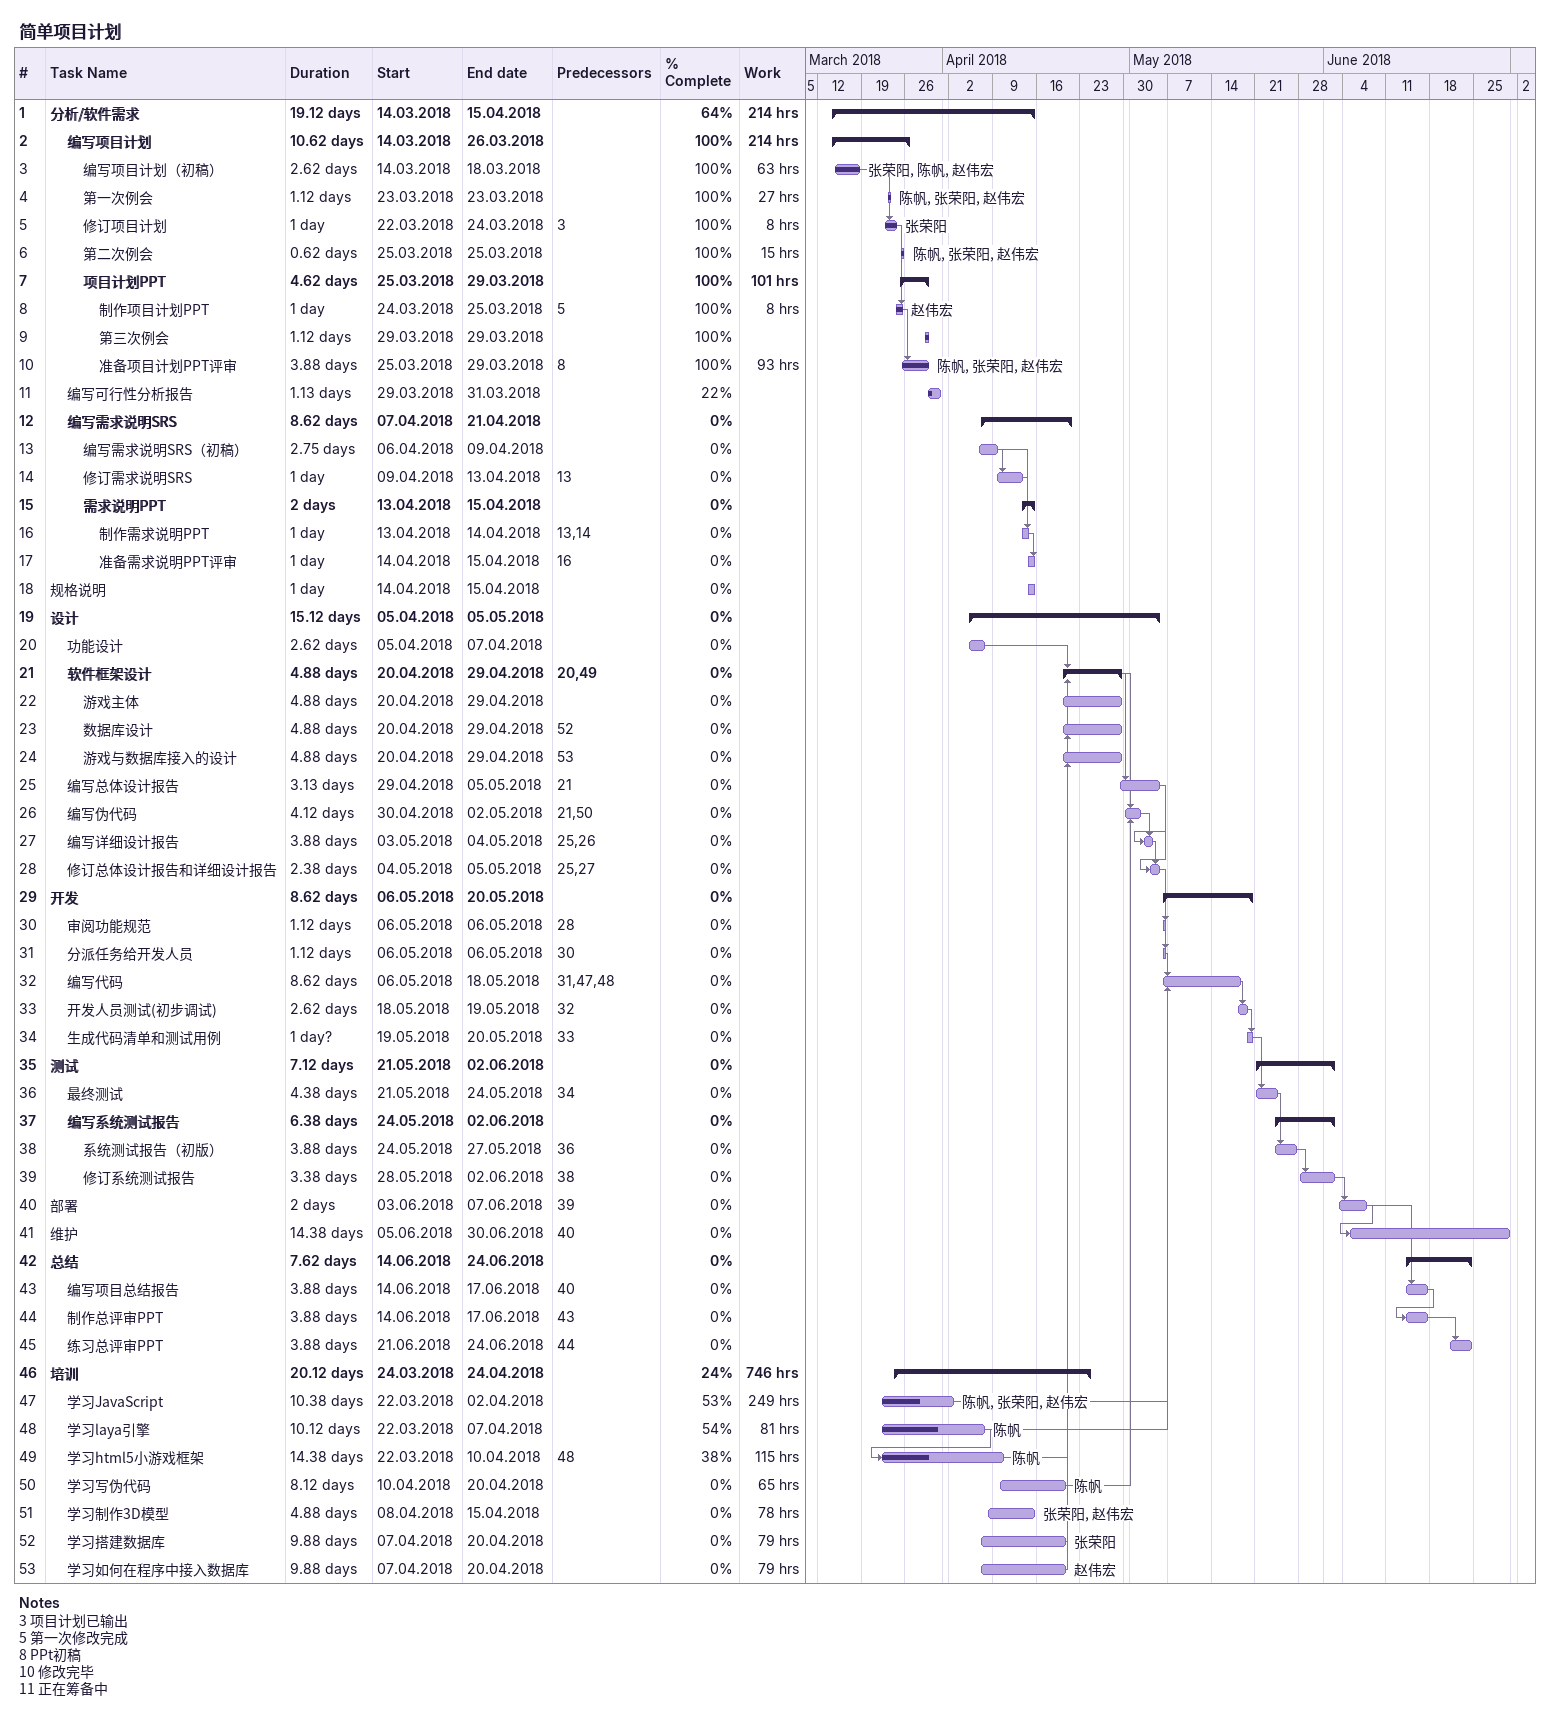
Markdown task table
简单项目计划

| ID | Level | Task | Duration | Start | Finish | Predecessors | Resources | % complete | Work (h) |
|---|---|---|---|---|---|---|---|---|---|
| 1 | 1 | **分析/软件需求** | 19.12d | 2018-03-14 | 2018-04-15 |  |  | 64 | 214 |
| 2 | 2 | **编写项目计划** | 10.62d | 2018-03-14 | 2018-03-26 |  |  | 100 | 214 |
| 3 | 3 | 编写项目计划（初稿） | 2.62d | 2018-03-14 | 2018-03-18 |  | 张荣阳, 陈帆, 赵伟宏 | 100 | 63 |
| 4 | 3 | 第一次例会 | 1.12d | 2018-03-23 | 2018-03-23 |  | 陈帆, 张荣阳, 赵伟宏 | 100 | 27 |
| 5 | 3 | 修订项目计划 | 1d | 2018-03-22 | 2018-03-24 | 3 | 张荣阳 | 100 | 8 |
| 6 | 3 | 第二次例会 | 0.62d | 2018-03-25 | 2018-03-25 |  | 陈帆, 张荣阳, 赵伟宏 | 100 | 15 |
| 7 | 3 | **项目计划PPT** | 4.62d | 2018-03-25 | 2018-03-29 |  |  | 100 | 101 |
| 8 | 4 | 制作项目计划PPT | 1d | 2018-03-24 | 2018-03-25 | 5 | 赵伟宏 | 100 | 8 |
| 9 | 4 | 第三次例会 | 1.12d | 2018-03-29 | 2018-03-29 |  |  | 100 |  |
| 10 | 4 | 准备项目计划PPT评审 | 3.88d | 2018-03-25 | 2018-03-29 | 8 | 陈帆, 张荣阳, 赵伟宏 | 100 | 93 |
| 11 | 2 | 编写可行性分析报告 | 1.13d | 2018-03-29 | 2018-03-31 |  |  | 22 |  |
| 12 | 2 | **编写需求说明SRS** | 8.62d | 2018-04-07 | 2018-04-21 |  |  | 0 |  |
| 13 | 3 | 编写需求说明SRS（初稿） | 2.75d | 2018-04-06 | 2018-04-09 |  |  | 0 |  |
| 14 | 3 | 修订需求说明SRS | 1d | 2018-04-09 | 2018-04-13 | 13 |  | 0 |  |
| 15 | 3 | **需求说明PPT** | 2d | 2018-04-13 | 2018-04-15 |  |  | 0 |  |
| 16 | 4 | 制作需求说明PPT | 1d | 2018-04-13 | 2018-04-14 | 13, 14 |  | 0 |  |
| 17 | 4 | 准备需求说明PPT评审 | 1d | 2018-04-14 | 2018-04-15 | 16 |  | 0 |  |
| 18 | 1 | 规格说明 | 1d | 2018-04-14 | 2018-04-15 |  |  | 0 |  |
| 19 | 1 | **设计** | 15.12d | 2018-04-05 | 2018-05-05 |  |  | 0 |  |
| 20 | 2 | 功能设计 | 2.62d | 2018-04-05 | 2018-04-07 |  |  | 0 |  |
| 21 | 2 | **软件框架设计** | 4.88d | 2018-04-20 | 2018-04-29 | 20, 49 |  | 0 |  |
| 22 | 3 | 游戏主体 | 4.88d | 2018-04-20 | 2018-04-29 |  |  | 0 |  |
| 23 | 3 | 数据库设计 | 4.88d | 2018-04-20 | 2018-04-29 | 52 |  | 0 |  |
| 24 | 3 | 游戏与数据库接入的设计 | 4.88d | 2018-04-20 | 2018-04-29 | 53 |  | 0 |  |
| 25 | 2 | 编写总体设计报告 | 3.13d | 2018-04-29 | 2018-05-05 | 21 |  | 0 |  |
| 26 | 2 | 编写伪代码 | 4.12d | 2018-04-30 | 2018-05-02 | 21, 50 |  | 0 |  |
| 27 | 2 | 编写详细设计报告 | 3.88d | 2018-05-03 | 2018-05-04 | 25, 26 |  | 0 |  |
| 28 | 2 | 修订总体设计报告和详细设计报告 | 2.38d | 2018-05-04 | 2018-05-05 | 25, 27 |  | 0 |  |
| 29 | 1 | **开发** | 8.62d | 2018-05-06 | 2018-05-20 |  |  | 0 |  |
| 30 | 2 | 审阅功能规范 | 1.12d | 2018-05-06 | 2018-05-06 | 28 |  | 0 |  |
| 31 | 2 | 分派任务给开发人员 | 1.12d | 2018-05-06 | 2018-05-06 | 30 |  | 0 |  |
| 32 | 2 | 编写代码 | 8.62d | 2018-05-06 | 2018-05-18 | 31, 47, 48 |  | 0 |  |
| 33 | 2 | 开发人员测试(初步调试) | 2.62d | 2018-05-18 | 2018-05-19 | 32 |  | 0 |  |
| 34 | 2 | 生成代码清单和测试用例 | 1d? | 2018-05-19 | 2018-05-20 | 33 |  | 0 |  |
| 35 | 1 | **测试** | 7.12d | 2018-05-21 | 2018-06-02 |  |  | 0 |  |
| 36 | 2 | 最终测试 | 4.38d | 2018-05-21 | 2018-05-24 | 34 |  | 0 |  |
| 37 | 2 | **编写系统测试报告** | 6.38d | 2018-05-24 | 2018-06-02 |  |  | 0 |  |
| 38 | 3 | 系统测试报告（初版） | 3.88d | 2018-05-24 | 2018-05-27 | 36 |  | 0 |  |
| 39 | 3 | 修订系统测试报告 | 3.38d | 2018-05-28 | 2018-06-02 | 38 |  | 0 |  |
| 40 | 1 | 部署 | 2d | 2018-06-03 | 2018-06-07 | 39 |  | 0 |  |
| 41 | 1 | 维护 | 14.38d | 2018-06-05 | 2018-06-30 | 40 |  | 0 |  |
| 42 | 1 | **总结** | 7.62d | 2018-06-14 | 2018-06-24 |  |  | 0 |  |
| 43 | 2 | 编写项目总结报告 | 3.88d | 2018-06-14 | 2018-06-17 | 40 |  | 0 |  |
| 44 | 2 | 制作总评审PPT | 3.88d | 2018-06-14 | 2018-06-17 | 43 |  | 0 |  |
| 45 | 2 | 练习总评审PPT | 3.88d | 2018-06-21 | 2018-06-24 | 44 |  | 0 |  |
| 46 | 1 | **培训** | 20.12d | 2018-03-24 | 2018-04-24 |  |  | 24 | 746 |
| 47 | 2 | 学习JavaScript | 10.38d | 2018-03-22 | 2018-04-02 |  | 陈帆, 张荣阳, 赵伟宏 | 53 | 249 |
| 48 | 2 | 学习laya引擎 | 10.12d | 2018-03-22 | 2018-04-07 |  | 陈帆 | 54 | 81 |
| 49 | 2 | 学习html5小游戏框架 | 14.38d | 2018-03-22 | 2018-04-10 | 48 | 陈帆 | 38 | 115 |
| 50 | 2 | 学习写伪代码 | 8.12d | 2018-04-10 | 2018-04-20 |  | 陈帆 | 0 | 65 |
| 51 | 2 | 学习制作3D模型 | 4.88d | 2018-04-08 | 2018-04-15 |  | 张荣阳, 赵伟宏 | 0 | 78 |
| 52 | 2 | 学习搭建数据库 | 9.88d | 2018-04-07 | 2018-04-20 |  | 张荣阳 | 0 | 79 |
| 53 | 2 | 学习如何在程序中接入数据库 | 9.88d | 2018-04-07 | 2018-04-20 |  | 赵伟宏 | 0 | 79 |

Notes
- 3: 项目计划已输出
- 5: 第一次修改完成
- 8: PPt初稿
- 10: 修改完毕
- 11: 正在筹备中
